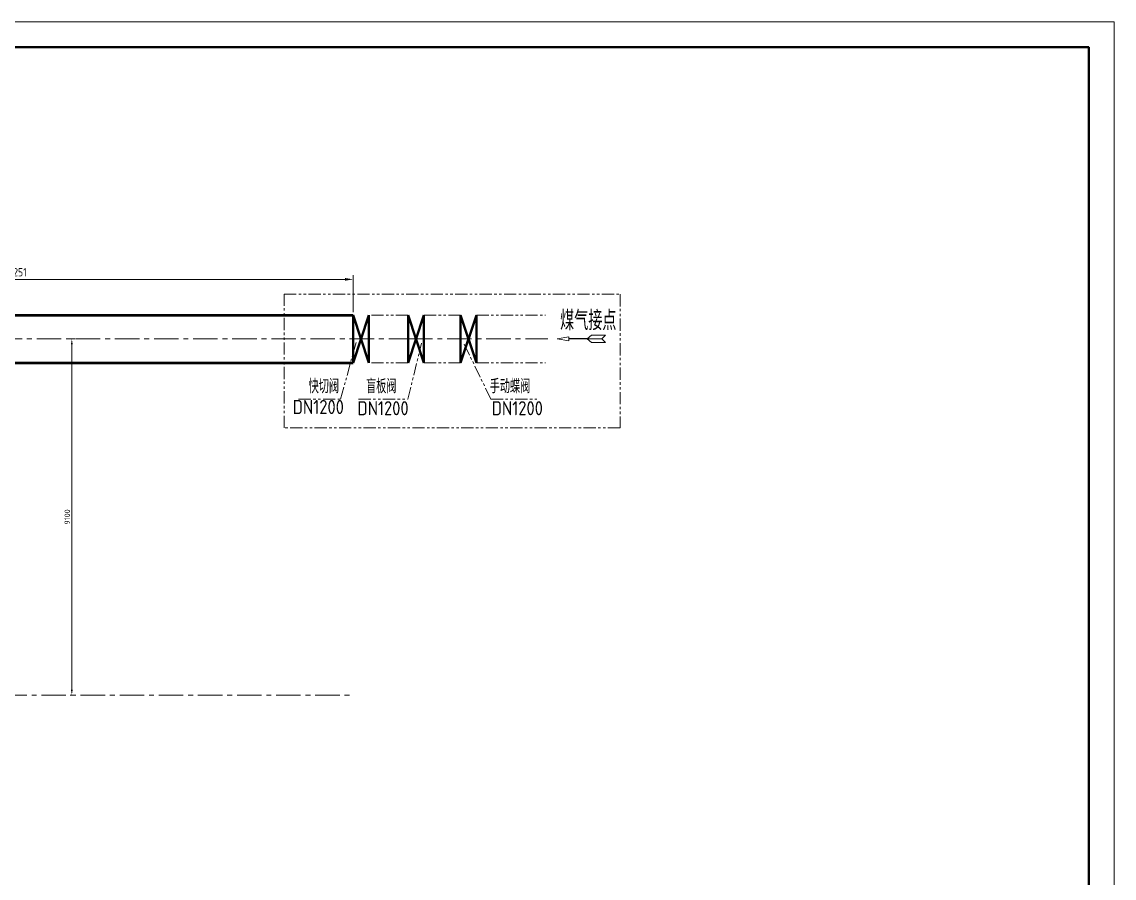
# Model space of a CAD drawing. Header units: millimetres. Extents: x 188205 to 604756, y -401673 to 15123.
# Drawn here: x 369444 to 397374, y -257023 to -235143 of the extents above; entities that cross this region are included whole.
import ezdxf

# ---------------------------------------------------------------- set-up
doc = ezdxf.new("R2010")
doc.units = ezdxf.units.MM
doc.header["$LTSCALE"] = 500
doc.linetypes.add('CENTER', pattern=[2, 1.25, -0.25, 0.25, -0.25])
doc.linetypes.add('PHANTOM2', pattern=[1.25, 0.625, -0.125, 0.125, -0.125, 0.125, -0.125])
for name, color, linetype, lineweight in [('2D', 4, 'PHANTOM2', 20), ('gas', 2, 'Continuous', 50), ('SHI', 7, 'Continuous', 40), ('WEN', 3, 'Continuous', 20), ('XI', 2, 'Continuous', 20), ('ZHONG', 1, 'CENTER', 20), ('实体', 7, 'Continuous', 40)]:
    doc.layers.add(name, color=color, linetype=linetype, lineweight=lineweight)
doc.styles.add('GB', font='gbenor.shx', dxfattribs={"bigfont": 'gbcbig.shx'})
doc.styles.add('工程字', font='gbenor.shx', dxfattribs={"bigfont": 'gbcbig.shx'})
doc.dimstyles.new('ISO-25$0', dxfattribs={"dimscale": 40, "dimtxt": 3.5, "dimasz": 3.5, "dimexe": 1, "dimexo": 0.2, "dimgap": 1.2, "dimtad": 1, "dimtoh": 1, "dimdec": 1, "dimzin": 9, "dimdsep": 46, "dimtxsty": 'GB', "dimcen": 0, "dimclrd": 3, "dimclre": 3, "dimclrt": 256, "dimadec": 0, "dimazin": 2, "dimtfac": 1, "dimtdec": 1, "dimtix": 1, "dimtmove": 0, "dimatfit": 3, "dimldrblk": 'DOTSMALL', "dimfxl": 0, "dimlwd": -1, "dimlwe": 20, "dimarcsym": 0})
doc.dimstyles.new('ISO-60', dxfattribs={"dimscale": 60, "dimtxt": 3.5, "dimasz": 3.5, "dimexe": 1.8, "dimexo": 1.25, "dimgap": 1.3, "dimtad": 1, "dimrnd": 1, "dimdsep": 46, "dimtxsty": 'GB', "dimcen": 0, "dimclrd": 3, "dimclre": 3, "dimclrt": 256, "dimadec": 0, "dimazin": 0, "dimtfac": 1, "dimtix": 1, "dimtmove": 0, "dimatfit": 3, "dimldrblk": 'DOTSMALL', "dimfxl": 0, "dimlwd": 20, "dimlwe": 20, "dimarcsym": 0})

# ---------------------------------------------------------------- blocks, each defined once
blk = doc.blocks.new('gas-master-1')
at = {"layer": 'gas'}
for p, q in [((11505, 9710), (28756, 9710)), ((13585, 8490), (28756, 8490))]:
    blk.add_line(p, q, dxfattribs=at)
at = {"layer": 'ZHONG'}
for p, q in [((-335, 9100), (28756, 9100)), ((-335, 9100), (30273, 9100)), ((-1211, 0), (28756, 0))]:
    blk.add_line(p, q, dxfattribs=at)
blk = doc.blocks.new('*D265')
at = {"layer": 'Defpoints', "color": 0}
for p in [(370723, -243244), (370813, -243244), (370813, -252344)]:
    blk.add_point(p, dxfattribs=at)
at = {"layer": 'WEN', "color": 3, "linetype": 'ByBlock', "lineweight": 20}
for p, q in [((370805, -243244), (370683, -243244)), ((370805, -252344), (370683, -252344))]:
    blk.add_line(p, q, dxfattribs=at)
at = {"layer": 'WEN', "color": 3}
blk.add_line((370723, -252204), (370723, -243384), dxfattribs=at)
for points in [[(370700, -243384), (370746, -243384), (370723, -243244)], [(370700, -252204), (370746, -252204), (370723, -252344)]]:
    blk.add_solid(points, dxfattribs=at)
at = {"layer": 'WEN', "insert": (370605, -247794), "char_height": 140, "attachment_point": 5, "rotation": 90, "style": 'GB'}
blk.add_mtext('9100', dxfattribs=at)
blk = doc.blocks.new('_DotSmall')
at = {"color": 0, "linetype": 'ByBlock', "const_width": 0.5}
blk.add_lwpolyline([(-0.0625, 0, 1), (0.0625, 0, 1)], format="xyb", close=True, dxfattribs=at)
blk = doc.blocks.new('*D287')
at = {"layer": 'Defpoints', "color": 0}
for p in [(360664, -241723), (360664, -242634), (377915, -242634)]:
    blk.add_point(p, dxfattribs=at)
at = {"layer": 'WEN', "color": 3, "lineweight": 20}
for p, q in [((360664, -242559), (360664, -241615)), ((377705, -241723), (360874, -241723)), ((377915, -242559), (377915, -241615))]:
    blk.add_line(p, q, dxfattribs=at)
at = {"layer": 'WEN', "color": 3}
for points in [[(360874, -241688), (360874, -241758), (360664, -241723)], [(377705, -241688), (377705, -241758), (377915, -241723)]]:
    blk.add_solid(points, dxfattribs=at)
at = {"layer": 'WEN', "insert": (369289, -241540), "char_height": 210, "attachment_point": 5, "style": 'GB'}
blk.add_mtext('17251', dxfattribs=at)
blk = doc.blocks.new('箭头细箭')
for p, q in [((-19.07, -1.43), (-17.58, 0.01)), ((-13.55, 1.45), (-19.05, 1.45)), ((-19.05, 1.45), (-17.58, 0.01)), ((-11.83, 0.01), (-17.58, 0.01)), ((-11.83, 0.01), (-13.57, -1.43)), ((-11.83, 0.01), (-13.55, 1.45)), ((-11.83, -0.04), (-11.83, 0.06)), ((-4.64, 0.06), (-11.83, 0.06)), ((-4.64, 0.76), (-4.64, 0.06)), ((0, 0), (-4.64, 0.76)), ((-4.64, -0.74), (0, 0)), ((-13.57, -1.43), (-19.07, -1.43)), ((-4.64, -0.04), (-11.83, -0.04)), ((-4.64, -0.04), (-4.64, -0.74))]:
    blk.add_line(p, q)

msp = doc.modelspace()

# ---------------------------------------------------------------- linework, layer by layer
at = {"layer": '2D'}
for p, q in [((379319.553, -242633.638), (378320.021, -242633.638)), ((379319.553, -242633.638), (378320.021, -242633.638)), ((380663.707, -242633.638), (379724.833, -242633.638)), ((380663.707, -242633.638), (379724.833, -242633.638)), ((381068.987, -242633.638), (382831.244, -242633.638)), ((377590.885, -244779.976), (377995.056, -243332.968)), ((377590.885, -244779.976), (377995.056, -243332.968)), ((379314.53, -244779.976), (379666.901, -243350.449)), ((379314.53, -244779.976), (379666.901, -243350.449)), ((381435.974, -244779.976), (380735.009, -243337.338)), ((381435.974, -244779.976), (380735.009, -243337.338)), ((379319.553, -243853.638), (378320.021, -243853.638)), ((379319.553, -243853.638), (378320.021, -243853.638)), ((380663.707, -243853.638), (379724.833, -243853.638)), ((380663.707, -243853.638), (379724.833, -243853.638)), ((381068.987, -243853.638), (382830.67, -243853.638)), ((376520.245, -244779.976), (377590.885, -244779.976)), ((378052.939, -244779.976), (379314.53, -244779.976)), ((381435.974, -244779.976), (382616.228, -244779.976))]:
    msp.add_line(p, q, dxfattribs=at)
msp.add_lwpolyline([(376150.16, -242101.737), (384741.763, -242101.737), (384741.763, -245520.077), (376150.16, -245520.077)], close=True, dxfattribs=at)
at = {"layer": 'SHI'}
msp.add_lwpolyline([(344333.636, -273103.291), (396723.636, -273103.291), (396723.636, -235793.291), (344333.636, -235793.291)], close=True, dxfattribs=at)
at = {"layer": 'XI'}
msp.add_lwpolyline([(342708.636, -273753.291), (397373.636, -273753.291), (397373.636, -235143.291), (342708.636, -235143.291)], close=True, dxfattribs=at)
at = {"layer": 'ZHONG'}
msp.add_line((379319.553, -243243.638), (382897.256, -243243.638), dxfattribs=at)
at = {"layer": '实体'}
for p, q in [((377914.741, -243853.638), (377914.741, -242633.638)), ((377914.741, -242633.638), (378320.021, -243853.638)), ((378320.021, -242633.638), (377914.741, -243853.638)), ((377914.741, -243853.638), (377914.741, -242633.638)), ((377914.741, -242633.638), (378320.021, -243853.638)), ((378320.021, -242633.638), (377914.741, -243853.638)), ((378320.021, -243853.638), (378320.021, -242633.638)), ((378320.021, -243853.638), (378320.021, -242633.638)), ((379319.553, -243853.638), (379319.553, -242633.638)), ((379319.553, -242633.638), (379724.833, -243853.638)), ((379724.833, -242633.638), (379319.553, -243853.638)), ((379319.553, -243853.638), (379319.553, -242633.638)), ((379319.553, -242633.638), (379724.833, -243853.638)), ((379724.833, -242633.638), (379319.553, -243853.638)), ((379724.833, -243853.638), (379724.833, -242633.638)), ((379724.833, -243853.638), (379724.833, -242633.638)), ((380663.707, -243853.638), (380663.707, -242633.638)), ((380663.707, -242633.638), (381068.987, -243853.638)), ((381068.987, -242633.638), (380663.707, -243853.638)), ((380663.707, -243853.638), (380663.707, -242633.638)), ((380663.707, -242633.638), (381068.987, -243853.638)), ((381068.987, -242633.638), (380663.707, -243853.638)), ((381068.987, -243853.638), (381068.987, -242633.638)), ((381068.987, -243853.638), (381068.987, -242633.638))]:
    msp.add_line(p, q, dxfattribs=at)

# ---------------------------------------------------------------- block references
at = {"layer": 'WEN'}
msp.add_blockref('gas-master-1', (349159.217, -252343.638), dxfattribs=at)
at = {"layer": 'WEN', "xscale": -65, "yscale": 65, "zscale": 65}
msp.add_blockref('箭头细箭', (383128.28, -243241.336), dxfattribs=at)

# ---------------------------------------------------------------- texts
at = {"layer": '2D', "style": '工程字'}
for s, p in [('快切阀', (376777.848, -244633.548)), ('盲板阀', (378245.555, -244633.548)), ('手动蝶阀', (381406.928, -244633.548)), ('DN1200', (376367.927, -245164.082)), ('DN1200', (378022.9, -245195.361)), ('DN1200', (381456.362, -245195.361))]:
    msp.add_text(s, height=360, dxfattribs=at).set_placement(p)
at = {"layer": 'WEN', "style": 'GB'}
msp.add_text('煤气接点', height=500, dxfattribs=at).set_placement((383207.544, -243022.298))

# ---------------------------------------------------------------- dimensions: what is measured, and where the dimension line sits
at = {"layer": 'WEN'}
dim = msp.add_linear_dim(base=(360664.204, -241723.115), p1=(377914.741, -242633.638), p2=(360664.204, -242633.638), dimstyle='ISO-60', dxfattribs=at)
dim.commit()
dim.dimension.update_dxf_attribs({"geometry": '*D287', "text_midpoint": (369289.472, -241540.115)})
dim = msp.add_linear_dim(base=(370723.05, -243243.638), p1=(370812.925, -252343.638), p2=(370812.925, -243243.638), angle=90, dimstyle='ISO-25$0', override={"dimatfit": 0}, dxfattribs=at)
dim.commit()
dim.dimension.update_dxf_attribs({"geometry": '*D265', "text_midpoint": (370605.05, -247793.638)})

doc.saveas('drawing.dxf')
